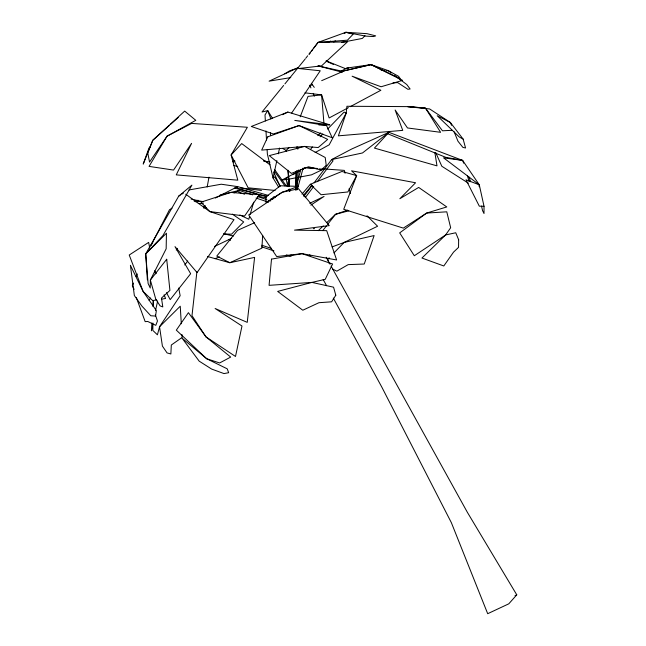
<?xml version="1.0" encoding="UTF-8"?>
<svg xmlns="http://www.w3.org/2000/svg" width="646" height="646" viewBox="0 0 646 646"><rect width="100%" height="100%" fill="white"/><g stroke="black" fill="none" stroke-linecap="round" stroke-linejoin="round"><path stroke-width="0.97" d="M314.101 182.81L331.648 159.554L351.723 149L388.924 132.325L462.633 160.41L479.275 184.788L484.024 206.276L484.007 213.511L482.562 210.604L481.52 206.066M152.916 324.437L152.819 330.397L157.414 334.814L159.538 326.771L180.153 295.723L178.724 288.043M153.215 305.558L153.296 300.584L152.932 306.438M295.561 189.722L295.957 171.586M296.03 190.029L296.457 170.883M296.942 148.709L296.99 146.699M479.235 186.646L479.275 184.788L443.544 157.834L462.633 160.41L463.683 163.188M290.975 256.454L291.031 254.815M262.656 235.362L261.913 248.129L229.823 262.728L207.576 256.535M151.899 323.024L151.414 330.825L152.973 323.105M295.723 189.972L297.087 171.02M296.95 189.908L298.387 169.963M196.877 271.982L191.991 315.652L205.993 336.897L230.695 357.077L219.64 362.963L206.704 358.756L182.027 338.124L199.194 361.162L211.646 369.068L223.992 373.582L228.66 372.71L227.214 368.826L206.704 358.756L176.326 330.138L188.422 312.672L205.993 336.897L235.499 356.471L241.992 326.02L215.118 308.505L247.24 322.362L254.605 257.399L229.823 262.728L216.781 256.082L237.566 230.339L254.637 222.692M207.172 186.985L208.997 177.133M155.508 310.573L157.656 300.955M287.292 186.048L288.77 179.168L311.493 174.84L323.17 169.284L319.261 168.913M288.084 186.662L289.351 180.759L288.77 179.168L281.817 180.105L300.301 170.391M276.851 160.588L273.064 177.989L278.757 187.324M278.321 153.821L279.589 148.023M295.4 189.553L296.183 186.67M296.958 183.795L300.834 169.397M297.459 189.133L303.144 168.017M249.598 216.41L248.791 219.252L239.876 214.989M250.139 214.512L253.66 202.19M300.196 116.805L308.045 96.375L321.603 94.881L329.129 117.96L348.428 107.632M133.472 283.077L132.317 285.815L134.118 289.327M136.169 276.698L137.323 273.969M151.107 245.157L169.486 209.748L172.014 208.165M145.713 253.862L166.45 233.222L166.159 248.807L150.356 280.065L150.243 288.011L148.112 283.497L145.713 253.862L178.7 196.142L191.902 185.144L162.889 235.637L145.713 253.862L147.369 279.88M149.121 300.471L150.55 298.024M176.245 250.034L177.343 248.355M203.563 208.052L205.202 205.533M291.693 112.977L320.246 70.777L298.791 68.516L321.555 65.86L347.427 41.893L318.058 42.41L308.909 54.199M150.55 245.884L152.819 242.557M184.796 265.022L187.72 260.968M310.613 149.331L312.349 146.949M309.281 54.216L310.451 52.641M311.622 51.066L312.793 49.492M313.964 47.917L318.058 42.41L345.876 32.3L367.025 33.673L375.689 35.877L373.598 36.556L365.62 36.103L345.876 32.3L344.181 33.277M303.814 196.441L312.284 185.216M305.227 197.7L313.698 186.476M317.331 181.663L333.061 160.814L331.648 159.554L362.495 152.965L388.924 132.325L387.794 133.811L445.716 157.309L462.633 160.41M305.857 58.132L307.69 55.774M322.758 230.606L326.408 225.955M327.627 224.404L335.532 214.31L347.637 210.152M283.626 85.474L262.01 112.024L267.727 110.611L272.499 118.339M284.894 83.915L305.243 58.923M301.981 194.139L310.346 184.272L341.944 171.465L356.649 175.599L343.72 209.296L403.314 228.119L426.659 213.059L446.782 206.938L418.681 187.429L399.858 198.718L415.564 182.761L351.521 170.802L356.649 175.599L347.847 191.967L321.11 194.737L310.346 184.272L311.832 185.475L303.467 195.342M331.075 266.047L467.357 512.302L516.768 594.829L508.79 603.824L487.698 613.7L451.368 522.687L381.859 387.188L333.296 298.056M388.924 132.325L374.43 148.087L436.987 165.861L434.871 152.513M320.085 136.815L322.822 133.988M327.627 129.047L344.084 112.089L346.199 113.082L338.375 135.838L402.741 130.379L395.134 110.014L407.497 127.956L440.612 132.317L425.48 108.108L409.362 106.63L346.934 106.267L346.199 113.082L329.185 144.825L315.111 152.561M329.194 257.819L327.845 259.216L328.766 262.979M333.942 252.925L344.108 242.436L377.603 226.237L366.976 215.772M150.373 146.602L148.992 147.999L143.218 164.084L152.803 140.255L184.691 111.096L195.786 120.326L167.056 136.161L149.541 162.065L147.748 152.819L152.803 140.255L169.244 125.526M365.006 35.716L362.317 38.437L341.629 42.386M286.566 151.406L286.17 150.453L288.956 147.659M318.268 230.67L323.299 225.898M326.9 222.49L335.532 214.31L348.775 210.83M317.751 135.628L320.731 132.947M170.738 124.185L178.207 117.483M333.812 42.014L335.322 40.803M344.375 33.511L345.876 32.3L353.2 34.141L347.435 40.181L318.058 42.41M310.815 205.129L324.066 196.441L309.717 203.312M178.7 196.142L180.258 195.14M181.825 194.131L183.383 193.13M284.797 73.797L289.804 70.745L298.21 67.83M328.015 42.523L330.566 41.061M286.057 178.506L288.6 177.085M292.848 174.719L297.087 172.353M298.791 171.4L300.487 170.455M303.031 169.034L305.582 167.613L317.509 168.469M233.287 162.009L234.999 161.096M350.18 106.695L380.874 90.27L352.11 76.196L381.108 86.758L402.539 80.346L371.03 64.608L346.894 68.056L339.723 71.867L371.03 64.608L388.149 70.6L398.614 76.341L400.302 78.764L371.03 64.608L344.471 70.745L321.684 80.653M302.942 169.002L305.582 167.613L317.307 168.727M215.328 198.031L237.647 186.621L268.542 195.48M282.593 114.681L287.89 112.065L329.718 124.807L318.914 125.001M233.997 192.944L239.27 190.392L252.618 194.874M214.472 246.481L231.656 238.269M515.007 595.644L516.768 594.829M232.649 161.597L234.466 160.749M309.838 85.805L312.567 84.618M287.89 112.065L251.302 126.479L273.355 133.98L299.025 125.574L332.23 137.76L326.529 125.542L294.762 120.398L329.718 124.807M214.908 258.683L219.487 256.955M332.109 246.901L344.108 242.436L374.131 235.564L364.239 264.028L348.21 264.618L336.849 271.159L332.52 268.986M298.315 67.58L269.099 81.154L290.765 77.593M194.18 201.205L198.047 200.26M220.197 194.914L239.27 190.392L238.883 192.29L244.6 194.204M204.193 207.883L206.09 207.544M189.044 189.948L221.271 184.223L237.647 186.621L237.478 188.277L266.443 196.578M156.631 299.938L152.658 300.576L143.113 291.443L130.403 265.288L134.352 295.545L142.007 306.212L150.809 315.765L155.549 316.055L156.348 310.629L143.113 291.443L129.232 255.017L148.661 242.387L149.719 248.161M161.597 299.13L165.57 298.484L164.092 294.834M203.514 206.68L205.493 206.494M392.994 82.898L397.694 82.607L407.909 89.293L410.113 88.987L406.77 84.529L394.359 75.243M451.998 130.298L442.486 130.807L425.48 108.108L407.731 106.679L429.63 108.948L450.383 122.522L463.134 139.1L465.556 147.982L462.883 147.385L457.966 141.216L454.17 131.865M195.254 201.689L202.23 201.35M386.155 70.664L388.149 70.6L391.25 72.925M313.342 228.668L314.586 228.652M484.024 206.276L479.316 206.179L465.984 179.798L479.275 184.788L479.437 186.751M223.968 233.973L231.551 234.183L243.687 221.949L232.342 214.125M198.298 203.377L203.296 203.676M346.894 68.056L348.905 68.177M381.1 70.164L384.12 70.349M386.13 70.479L388.149 70.6M322.475 168.824L344.342 170.391L345.101 173.281M275.099 190.449L248.161 187.825L231.115 154.967L247.378 127.27L191.636 123.41L167.056 136.161L149.064 166.393L173.564 170.076L191.579 143.355L176.253 174.872L237.809 180.177L231.115 154.967L241.709 143.573L270.036 164.867M235.596 187.364L237.591 187.606M240.57 187.954L261.477 190.425M304.969 92.83L321.603 94.881L323.88 122.651M267.056 196.263L259.312 194.729L230.888 192.435L200.995 202.174L209.837 211.597L234.005 219.656L197.07 272.572L175.009 246.627L190.651 273.71L170.197 299.631L166.466 292.678M272.862 197.41L274.8 197.789M266.112 197.789L258.368 196.255L259.312 194.729L244.632 215.982L209.837 211.597L185.725 194.22M270.949 198.742L272.887 199.13M264.101 160.935L269.971 162.203M343.486 71.52L317.961 65.876L342.323 72.231M263.584 160.991L267.396 161.847M191.111 199.033L203.53 201.932M233.844 165.489L237.712 166.434M223.799 233.715L233.359 236.073M234.312 188.018L256.091 193.663M273.363 196.869L275.293 197.418M261.735 245.214L271.183 248.314M261.678 246.853L273.961 250.882M286.251 254.904L290.03 256.147M257.383 196.473L266.911 199.679M268.817 200.317L270.722 200.954M256.042 198.047L268.429 202.206M326.198 60.902L345.691 68.742M326.109 61.079L333.376 64.422M228.757 239.408L230.501 240.336M463.134 139.1L459.282 136.992L437.213 115.731L450.383 122.522L451.522 125.324M282.722 148.475L286.17 150.453M468.342 183.157L441.816 166.248L435.654 152.424M274.631 169.656L286.38 186.008M288.73 189.278L289.909 190.917M274.405 171.271L284.975 185.991M311.356 83.302L314.271 87.371M280.396 186.226L274.695 176.891L273.064 177.989L267.371 153.998L267.121 149.993M326.198 257.261L330.098 264.287M309.741 254.807L310.702 256.575M323.202 279.524L326.569 285.702M154.814 270.957L156.211 273.565M273.638 171.884L279.67 185.636M309.765 85.183L310.92 87.913M313.221 93.379L314.376 96.109M154.523 271.086L155.621 273.831M270.9 119.001L267.727 110.611L265.005 114.923L265.369 120.931M468.923 177.109L470.676 181.752M136.314 297.523L145.172 321.651L147.748 321.474L155.799 325.35L157.463 320.981L155.339 314.747M467.349 175.639L469.117 181.356M349.123 188.672L350.382 193.477M286.251 179.475L287.615 186.266M297.588 147.248L297.854 149.186M288.148 170.278L289.481 186.177M289.731 189.157L289.901 191.143M287.833 170.326L289.174 186.218M289.424 189.197L289.586 191.184M265.974 130.952L266.515 139.972M181.3 323.775L180.25 306.204L159.538 326.771L162.404 346.086L167.064 352.91L170.867 353.976L171.311 345.021L182.124 337.438L181.946 334.507M270.48 132.632L270.537 135.603M266.039 196.78L266.023 202.473L282.302 192.217L298.42 186.387L280.364 185.765L266.039 196.78M458.652 239.747L458.539 247.37L453.516 252.158L443.794 265.974L421.951 258.037L445.627 234.942L450.666 227.739L446.782 211.815L426.659 213.059L399.696 232.883L414.304 255.743L445.627 234.942L455.745 232.762L458.652 239.747M271.514 259.127L269.067 285.338L311.937 282.407L325.245 279.314L332.593 263.996L302.053 253.66L276.69 256.551L248.702 214.932L282.302 192.217L298.5 188.761L329.226 225.607L294.487 230.137L326.698 230.654L336.623 259.975L302.053 253.66L271.514 259.127M267.824 136.799L261.67 150.106L304.621 146.424L318.195 147.546L327.675 139.391L299.025 125.574L267.824 136.799M335.807 295.214L331.616 301.819L318.954 302.699L302.796 310.225L277.667 291.419L311.937 282.407L333.562 287.187L335.807 295.214M166.708 259.264L150.356 280.065L155.759 299.122L160.087 305.865L162.8 306.923L161.476 298.081L169.914 290.401L166.708 259.264M326.238 165.392L321.119 169.971L308.505 166.773L291.37 173.378L269.285 155.613L304.621 146.424L325.221 157.503L326.238 165.392"/></g></svg>
